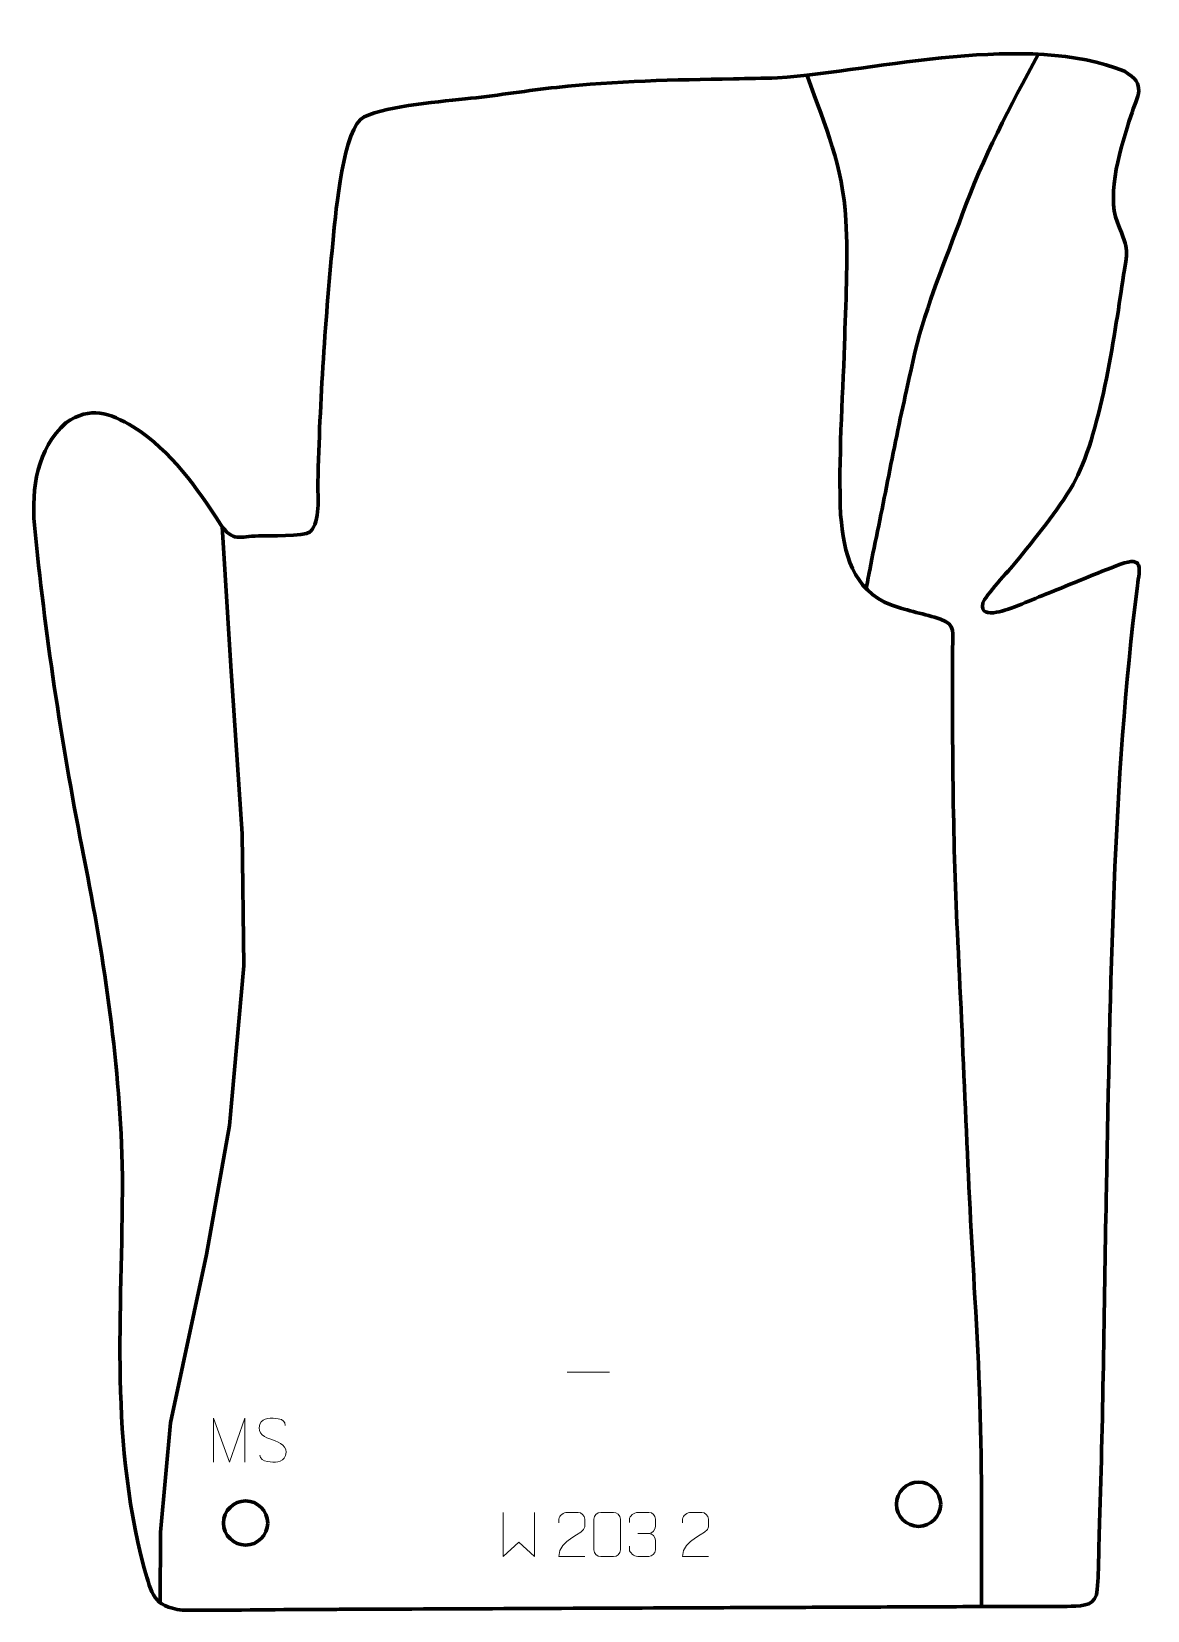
# Model space of a CAD drawing. Header units: millimetres. Extents: x 1048 to 1680, y -38 to 856.
import ezdxf

# ---------------------------------------------------------------- set-up
doc = ezdxf.new("R2010")
doc.units = ezdxf.units.MM
doc.header["$MEASUREMENT"] = 0
doc.layers.add('layer 1', color=7, linetype='Continuous')
doc.layers.add('layer 2', color=7, linetype='Continuous')

msp = doc.modelspace()

# ---------------------------------------------------------------- linework, layer by layer
at = {"layer": 'layer 1', "color": 142, "lineweight": 200}
for centre in [(1550.1351, 22.2677), (1169.236, 11.6836)]:
    msp.add_ellipse(centre, major_axis=(12.5025, 0), ratio=0.999992, dxfattribs=at)
at = {"layer": 'layer 1', "color": 142, "lineweight": 158}
for points, knots in [([(1617.9727, 843.1545), (1601.5709, 812.8133), (1586.7805, 784.8659), (1574.8366, 752.306), (1574.8366, 752.306), (1565.2788, 726.2502), (1554.6314, 701.3603), (1548.0861, 674.2466), (1548.0861, 674.2466), (1546.4012, 667.1274), (1544.8857, 659.965), (1543.3015, 652.8226), (1543.3015, 652.8226), (1539.4518, 635.6987), (1535.9434, 618.5071), (1532.5683, 601.2843), (1532.5683, 601.2843), (1530.9309, 592.9127), (1529.2807, 584.5477), (1527.5488, 576.195), (1527.5488, 576.195), (1525.8089, 567.8229), (1524.0805, 559.4538), (1522.449, 551.0596), (1522.449, 551.0596), (1521.7285, 547.3313), (1521.0651, 543.6102), (1520.4535, 539.8626)], [0, 0, 0, 0, 0.125, 0.125, 0.125, 0.125, 0.25, 0.25, 0.25, 0.25, 0.375, 0.375, 0.375, 0.375, 0.5, 0.5, 0.5, 0.5, 0.625, 0.625, 0.625, 0.625, 0.75, 0.75, 0.75, 0.75, 1, 1, 1, 1]), ([(1487.2094, 830.4009), (1497.5581, 801.3662), (1507.1073, 780.5009), (1508.9578, 749.1242), (1508.9578, 749.1242), (1510.2548, 726.2477), (1508.8222, 701.5345), (1508.1587, 678.5051), (1508.1587, 678.5051), (1507.1638, 646.8433), (1504.6597, 613.7965), (1506.0203, 582.242), (1506.0203, 582.242), (1507.8653, 560.4708), (1512.4807, 539.9723), (1534.9246, 531.1388), (1534.9246, 531.1388), (1544.1852, 527.8204), (1553.505, 526.2862), (1562.5084, 523.2502), (1562.5084, 523.2502), (1571.5197, 520.2115), (1569.4139, 515.1396), (1569.3844, 506.9597), (1569.3844, 506.9597), (1569.132, 451.0531), (1569.4965, 396.3696), (1572.3571, 340.4922), (1572.3571, 340.4922), (1575.6876, 273.2367), (1577.9461, 206.1982), (1582.0488, 138.9402), (1582.0488, 138.9402), (1584.4813, 99.0622), (1585.7864, 60.4705), (1585.6748, 20.5077), (1585.6748, 20.5077), (1585.6226, 1.7975), (1585.6582, -16.9125), (1585.7324, -35.6227)], [0, 0, 0, 0, 0.09090909, 0.09090909, 0.09090909, 0.09090909, 0.18181818, 0.18181818, 0.18181818, 0.18181818, 0.27272727, 0.27272727, 0.27272727, 0.27272727, 0.36363636, 0.36363636, 0.36363636, 0.36363636, 0.45454545, 0.45454545, 0.45454545, 0.45454545, 0.54545455, 0.54545455, 0.54545455, 0.54545455, 0.63636364, 0.63636364, 0.63636364, 0.63636364, 0.72727273, 0.72727273, 0.72727273, 0.72727273, 0.81818182, 0.81818182, 0.81818182, 0.81818182, 1, 1, 1, 1]), ([(1120.8541, -33.522), (1120.8541, -33.522), (1120.986, 6.5674), (1120.986, 6.5674), (1120.986, 6.5674), (1120.986, 6.5674), (1126.6312, 68.316), (1126.6312, 68.316), (1126.6312, 68.316), (1126.6312, 68.316), (1147.0964, 163.5848), (1147.0964, 163.5848), (1147.0964, 163.5848), (1147.0964, 163.5848), (1160.1517, 236.6243), (1160.1517, 236.6243), (1160.1517, 236.6243), (1160.1517, 236.6243), (1168.2672, 326.9533), (1168.2672, 326.9533), (1168.2672, 326.9533), (1168.2672, 326.9533), (1167.2086, 401.757), (1167.2086, 401.757), (1167.2086, 401.757), (1167.2086, 401.757), (1160.8574, 496.6729), (1160.8574, 496.6729), (1160.8574, 496.6729), (1160.8574, 496.6729), (1156.0059, 575.6256), (1156.0059, 575.6256)], [0, 0, 0, 0, 0.11111111, 0.11111111, 0.11111111, 0.11111111, 0.22222222, 0.22222222, 0.22222222, 0.22222222, 0.33333333, 0.33333333, 0.33333333, 0.33333333, 0.44444444, 0.44444444, 0.44444444, 0.44444444, 0.55555556, 0.55555556, 0.55555556, 0.55555556, 0.66666667, 0.66666667, 0.66666667, 0.66666667, 0.77777778, 0.77777778, 0.77777778, 0.77777778, 1, 1, 1, 1])]:
    msp.add_open_spline(points, degree=3, knots=knots, dxfattribs=at)
at = {"layer": 'layer 1', "color": 250, "lineweight": 9}
for points in [[(1351.1506, 97.1314), (1351.1506, 97.1314), (1375.1286, 97.1314), (1375.1286, 97.1314)], [(1391.1948, 5.7449), (1391.1948, 5.7449), (1397.3912, 5.7449), (1397.3912, 5.7449)]]:
    msp.add_open_spline(points, degree=3, dxfattribs=at)
for points, knots in [([(1184.5066, 58.7567), (1180.2583, 60.2271), (1175.3502, 62.0229), (1177.3553, 67.5432), (1177.3553, 67.5432), (1178.8588, 71.6831), (1184.0724, 71.2946), (1187.676, 70.6935), (1187.676, 70.6935), (1190.5366, 70.2163), (1191.4013, 69.0031), (1191.7119, 66.919)], [0, 0, 0, 0, 0.25, 0.25, 0.25, 0.25, 0.5, 0.5, 0.5, 0.5, 1, 1, 1, 1]), ([(1151.1144, 46.1068), (1151.1144, 46.1068), (1151.1144, 71.0647), (1151.1144, 71.0647), (1151.1144, 71.0647), (1151.1144, 71.0647), (1160.0395, 46.1068), (1160.0395, 46.1068), (1160.0395, 46.1068), (1160.0395, 46.1068), (1168.7994, 71.0642), (1168.7994, 71.0642), (1168.7994, 71.0642), (1168.7994, 71.0642), (1168.7994, 46.1068), (1168.7994, 46.1068)], [0, 0, 0, 0, 0.2, 0.2, 0.2, 0.2, 0.4, 0.4, 0.4, 0.4, 0.6, 0.6, 0.6, 0.6, 1, 1, 1, 1]), ([(1184.5066, 58.7566), (1188.5252, 57.1099), (1193.5547, 55.2216), (1191.7207, 49.8613), (1191.7207, 49.8613), (1190.2609, 45.5949), (1185.3501, 45.8516), (1181.624, 46.4063), (1181.624, 46.4063), (1178.874, 46.8161), (1177.6531, 48.0296), (1177.2751, 50.1418)], [0, 0, 0, 0, 0.25, 0.25, 0.25, 0.25, 0.5, 0.5, 0.5, 0.5, 1, 1, 1, 1]), ([(1315.0071, 17.6766), (1315.0071, 17.6766), (1315.0071, -7.2814), (1315.0071, -7.2814), (1315.0071, -7.2814), (1315.0071, -7.2814), (1323.8498, 0.7833), (1323.8498, 0.7833), (1323.8498, 0.7833), (1323.8498, 0.7833), (1332.6922, -7.2808), (1332.6922, -7.2808), (1332.6922, -7.2808), (1332.6922, -7.2808), (1332.6922, 17.6766), (1332.6922, 17.6766)], [0, 0, 0, 0, 0.2, 0.2, 0.2, 0.2, 0.4, 0.4, 0.4, 0.4, 0.6, 0.6, 0.6, 0.6, 1, 1, 1, 1]), ([(1361.2211, -7.2895), (1356.3067, -7.2892), (1351.3923, -7.2892), (1346.4782, -7.2895), (1346.4782, -7.2895), (1346.4782, 2.6428), (1361.1292, 5.284), (1361.2211, 9.5943), (1361.2211, 9.5943), (1361.2208, 11.0184), (1361.2208, 12.4421), (1361.2211, 13.8654), (1361.2211, 13.8654), (1361.2042, 15.9425), (1359.0814, 17.6673), (1357.4104, 17.6846), (1357.4104, 17.6846), (1355.3372, 17.6842), (1353.2643, 17.6842), (1351.1919, 17.6846), (1351.1919, 17.6846), (1349.3698, 17.7011), (1346.5451, 15.909), (1346.4782, 13.8154), (1346.4782, 13.8154), (1346.4782, 13.8154), (1346.4782, 11.7606), (1346.4782, 11.7606)], [0, 0, 0, 0, 0.125, 0.125, 0.125, 0.125, 0.25, 0.25, 0.25, 0.25, 0.375, 0.375, 0.375, 0.375, 0.5, 0.5, 0.5, 0.5, 0.625, 0.625, 0.625, 0.625, 0.75, 0.75, 0.75, 0.75, 1, 1, 1, 1]), ([(1370.269, 17.6969), (1372.6351, 17.6969), (1375.0016, 17.6969), (1377.3681, 17.6969), (1377.3681, 17.6969), (1379.3486, 17.7325), (1381.3746, 16.2382), (1381.4017, 13.7961), (1381.4017, 13.7961), (1381.4013, 8.0387), (1381.4013, 2.2809), (1381.4017, -3.4773), (1381.4017, -3.4773), (1381.2596, -5.8049), (1379.5532, -7.2872), (1377.3681, -7.298), (1377.3681, -7.298), (1374.9957, -7.2976), (1372.6233, -7.2976), (1370.2513, -7.298), (1370.2513, -7.298), (1368.2928, -7.4036), (1366.2864, -5.5157), (1366.2978, -3.4947), (1366.2978, -3.4947), (1366.2982, 2.2859), (1366.2982, 8.0662), (1366.2978, 13.846), (1366.2978, 13.846), (1366.3021, 15.988), (1368.0792, 17.7105), (1370.269, 17.6969)], [0, 0, 0, 0, 0.11111111, 0.11111111, 0.11111111, 0.11111111, 0.22222222, 0.22222222, 0.22222222, 0.22222222, 0.33333333, 0.33333333, 0.33333333, 0.33333333, 0.44444444, 0.44444444, 0.44444444, 0.44444444, 0.55555556, 0.55555556, 0.55555556, 0.55555556, 0.66666667, 0.66666667, 0.66666667, 0.66666667, 0.77777778, 0.77777778, 0.77777778, 0.77777778, 1, 1, 1, 1]), ([(1386.4851, 11.9901), (1386.4851, 11.9901), (1386.4851, 13.8473), (1386.4851, 13.8473), (1386.4851, 13.8473), (1386.4708, 15.5892), (1389.1353, 17.7073), (1391.1944, 17.6846), (1391.1944, 17.6846), (1393.2585, 17.6846), (1395.3225, 17.6846), (1397.3862, 17.6846), (1397.3862, 17.6846), (1399.5807, 17.6934), (1401.179, 15.8466), (1401.2234, 13.9345), (1401.2234, 13.9345), (1401.223, 12.4994), (1401.223, 11.0643), (1401.2234, 9.6288), (1401.2234, 9.6288), (1401.1748, 7.9753), (1399.5722, 5.7453), (1397.3739, 5.7553), (1397.3739, 5.7553), (1399.5776, 5.7441), (1401.1856, 3.9409), (1401.2396, 1.8814), (1401.2396, 1.8814), (1401.2392, 0.0967), (1401.2392, -1.688), (1401.2396, -3.4731), (1401.2396, -3.4731), (1401.2497, -5.5345), (1399.1948, -7.2976), (1397.3739, -7.2895), (1397.3739, -7.2895), (1395.3086, -7.2892), (1393.2434, -7.2892), (1391.1778, -7.2895), (1391.1778, -7.2895), (1389.0092, -7.278), (1386.4782, -4.8778), (1386.4596, -3.416), (1386.4596, -3.416), (1386.4596, -3.416), (1386.4596, -1.5074), (1386.4596, -1.5074)], [0, 0, 0, 0, 0.07692308, 0.07692308, 0.07692308, 0.07692308, 0.15384615, 0.15384615, 0.15384615, 0.15384615, 0.23076923, 0.23076923, 0.23076923, 0.23076923, 0.30769231, 0.30769231, 0.30769231, 0.30769231, 0.38461538, 0.38461538, 0.38461538, 0.38461538, 0.46153846, 0.46153846, 0.46153846, 0.46153846, 0.53846154, 0.53846154, 0.53846154, 0.53846154, 0.61538462, 0.61538462, 0.61538462, 0.61538462, 0.69230769, 0.69230769, 0.69230769, 0.69230769, 0.76923077, 0.76923077, 0.76923077, 0.76923077, 0.84615385, 0.84615385, 0.84615385, 0.84615385, 1, 1, 1, 1]), ([(1431.2211, -7.2895), (1426.3067, -7.2892), (1421.3923, -7.2892), (1416.4782, -7.2895), (1416.4782, -7.2895), (1416.4782, 2.6428), (1431.1292, 5.284), (1431.2211, 9.5943), (1431.2211, 9.5943), (1431.2208, 11.0184), (1431.2208, 12.4421), (1431.2211, 13.8654), (1431.2211, 13.8654), (1431.2042, 15.9425), (1429.0814, 17.6673), (1427.4104, 17.6846), (1427.4104, 17.6846), (1425.3372, 17.6842), (1423.2643, 17.6842), (1421.1919, 17.6846), (1421.1919, 17.6846), (1419.3698, 17.7011), (1416.5451, 15.909), (1416.4782, 13.8154), (1416.4782, 13.8154), (1416.4782, 13.8154), (1416.4782, 11.7606), (1416.4782, 11.7606)], [0, 0, 0, 0, 0.125, 0.125, 0.125, 0.125, 0.25, 0.25, 0.25, 0.25, 0.375, 0.375, 0.375, 0.375, 0.5, 0.5, 0.5, 0.5, 0.625, 0.625, 0.625, 0.625, 0.75, 0.75, 0.75, 0.75, 1, 1, 1, 1])]:
    msp.add_open_spline(points, degree=3, knots=knots, dxfattribs=at)
at = {"layer": 'layer 2', "color": 242, "lineweight": 158}
msp.add_open_spline([(1470.1888, 829.5765), (1528.1832, 833.9884), (1612.1259, 855.8214), (1666.5885, 833.3238), (1666.5885, 833.3238), (1679.6397, 825.9173), (1673.9328, 819.709), (1670.2112, 807.9159), (1670.2112, 807.9159), (1665.0003, 791.4158), (1656.1192, 764.3439), (1662.6837, 747.6955), (1662.6837, 747.6955), (1669.5798, 730.2737), (1668.4512, 733.5514), (1665.657, 714.8451), (1665.657, 714.8451), (1660.9457, 683.3208), (1652.7947, 626.206), (1637.5535, 599.4717), (1637.5535, 599.4717), (1628.8406, 584.6945), (1615.8156, 568.7434), (1604.929, 555.2874), (1604.929, 555.2874), (1601.5204, 551.2076), (1587.5988, 536.0433), (1586.5105, 532.4408), (1586.5105, 532.4408), (1585.1402, 526.5526), (1589.6085, 526.4166), (1594.1745, 527.1544), (1594.1745, 527.1544), (1601.5931, 528.3531), (1615.3751, 534.7961), (1623.0009, 537.7858), (1623.0009, 537.7858), (1636.7888, 543.2031), (1650.6487, 549.1656), (1664.4439, 554.3859), (1664.4439, 554.3859), (1677.5707, 559.0028), (1675.363, 552.0854), (1673.9514, 542.1156), (1673.9514, 542.1156), (1659.7997, 430.0689), (1658.8273, 314.8183), (1656.422, 201.9372), (1656.422, 201.9372), (1655.1727, 138.3941), (1654.6922, 75.1499), (1652.4956, 11.5932), (1652.4956, 11.5932), (1652.1006, -0.6749), (1652.2161, -13.9035), (1651.2781, -26.0308), (1651.2781, -26.0308), (1650.5724, -35.1526), (1643.9701, -35.1177), (1636.4188, -35.4142), (1636.4188, -35.4142), (1624.4022, -35.8863), (1612.3547, -35.5304), (1600.3306, -35.561), (1600.3306, -35.561), (1600.3306, -35.561), (1599.3933, -35.5644), (1599.3933, -35.5644), (1599.3933, -35.5644), (1593.6797, -35.5888), (1587.9662, -35.6132), (1582.2526, -35.6376), (1582.2526, -35.6376), (1563.2075, -35.7188), (1544.1623, -35.8001), (1525.1172, -35.8813), (1525.1172, -35.8813), (1519.721, -35.9043), (1514.3249, -35.9274), (1508.9287, -35.9504), (1508.9287, -35.9504), (1502.5804, -35.9775), (1496.232, -36.0045), (1489.8836, -36.0316), (1489.8836, -36.0316), (1470.8384, -36.113), (1451.7933, -36.1942), (1432.7481, -36.2755), (1432.7481, -36.2755), (1363.2332, -36.5721), (1293.7184, -36.8687), (1224.2035, -37.1653), (1224.2035, -37.1653), (1219.4422, -37.1856), (1214.6809, -37.206), (1209.9196, -37.2263), (1209.9196, -37.2263), (1184.4663, -37.3464), (1158.9822, -37.7944), (1133.5326, -37.6321), (1133.5326, -37.6321), (1116.46, -35.5145), (1116.3959, -28.5954), (1111.8096, -13.7968), (1111.8096, -13.7968), (1091.1761, 65.0694), (1100.2383, 135.0658), (1099.4281, 214.5719), (1099.4281, 214.5719), (1097.5305, 276.7789), (1088.7912, 333.6828), (1076.5379, 394.517), (1076.5379, 394.517), (1064.8379, 454.3479), (1055.6481, 515.8026), (1049.6821, 576.4759), (1049.6821, 576.4759), (1048.0919, 597.7472), (1051.0227, 619.2918), (1067.5653, 634.4652), (1067.5653, 634.4652), (1081.5238, 643.8803), (1092.0707, 640.0632), (1105.6541, 632.1344), (1105.6541, 632.1344), (1127.7991, 617.9108), (1141.0415, 598.2663), (1155.1213, 576.7323), (1155.1213, 576.7323), (1162.2203, 566.691), (1165.5094, 570.0766), (1176.6101, 570.3839), (1176.6101, 570.3839), (1182.0263, 570.4759), (1202.2365, 570.0675), (1205.758, 572.6379), (1205.758, 572.6379), (1211.8351, 579.0907), (1209.9286, 592.1561), (1210.1184, 600.6996), (1210.1184, 600.6996), (1211.2429, 646.8272), (1214.3975, 694.3415), (1218.9683, 740.2622), (1218.9683, 740.2622), (1220.2339, 753.0385), (1224.5923, 802.2842), (1236.2702, 807.5486), (1236.2702, 807.5486), (1250.3418, 813.8922), (1280.6002, 816.3315), (1296.6097, 818.0574), (1296.6097, 818.0574), (1312.8499, 819.8082), (1328.9757, 822.4779), (1345.3174, 824.2468), (1345.3174, 824.2468), (1379.1569, 827.9097), (1411.4542, 828.4862), (1445.3853, 829.0796), (1445.3853, 829.0796), (1453.6541, 829.2241), (1461.9212, 829.3765), (1470.1888, 829.5765)], degree=3, knots=[0, 0, 0, 0, 0.02380952, 0.02380952, 0.02380952, 0.02380952, 0.04761905, 0.04761905, 0.04761905, 0.04761905, 0.07142857, 0.07142857, 0.07142857, 0.07142857, 0.0952381, 0.0952381, 0.0952381, 0.0952381, 0.11904762, 0.11904762, 0.11904762, 0.11904762, 0.14285714, 0.14285714, 0.14285714, 0.14285714, 0.16666667, 0.16666667, 0.16666667, 0.16666667, 0.19047619, 0.19047619, 0.19047619, 0.19047619, 0.21428571, 0.21428571, 0.21428571, 0.21428571, 0.23809524, 0.23809524, 0.23809524, 0.23809524, 0.26190476, 0.26190476, 0.26190476, 0.26190476, 0.28571429, 0.28571429, 0.28571429, 0.28571429, 0.30952381, 0.30952381, 0.30952381, 0.30952381, 0.33333333, 0.33333333, 0.33333333, 0.33333333, 0.35714286, 0.35714286, 0.35714286, 0.35714286, 0.38095238, 0.38095238, 0.38095238, 0.38095238, 0.4047619, 0.4047619, 0.4047619, 0.4047619, 0.42857143, 0.42857143, 0.42857143, 0.42857143, 0.45238095, 0.45238095, 0.45238095, 0.45238095, 0.47619048, 0.47619048, 0.47619048, 0.47619048, 0.5, 0.5, 0.5, 0.5, 0.52380952, 0.52380952, 0.52380952, 0.52380952, 0.54761905, 0.54761905, 0.54761905, 0.54761905, 0.57142857, 0.57142857, 0.57142857, 0.57142857, 0.5952381, 0.5952381, 0.5952381, 0.5952381, 0.61904762, 0.61904762, 0.61904762, 0.61904762, 0.64285714, 0.64285714, 0.64285714, 0.64285714, 0.66666667, 0.66666667, 0.66666667, 0.66666667, 0.69047619, 0.69047619, 0.69047619, 0.69047619, 0.71428571, 0.71428571, 0.71428571, 0.71428571, 0.73809524, 0.73809524, 0.73809524, 0.73809524, 0.76190476, 0.76190476, 0.76190476, 0.76190476, 0.78571429, 0.78571429, 0.78571429, 0.78571429, 0.80952381, 0.80952381, 0.80952381, 0.80952381, 0.83333333, 0.83333333, 0.83333333, 0.83333333, 0.85714286, 0.85714286, 0.85714286, 0.85714286, 0.88095238, 0.88095238, 0.88095238, 0.88095238, 0.9047619, 0.9047619, 0.9047619, 0.9047619, 0.92857143, 0.92857143, 0.92857143, 0.92857143, 0.95238095, 0.95238095, 0.95238095, 0.95238095, 1, 1, 1, 1], dxfattribs=at)

doc.saveas('drawing.dxf')
